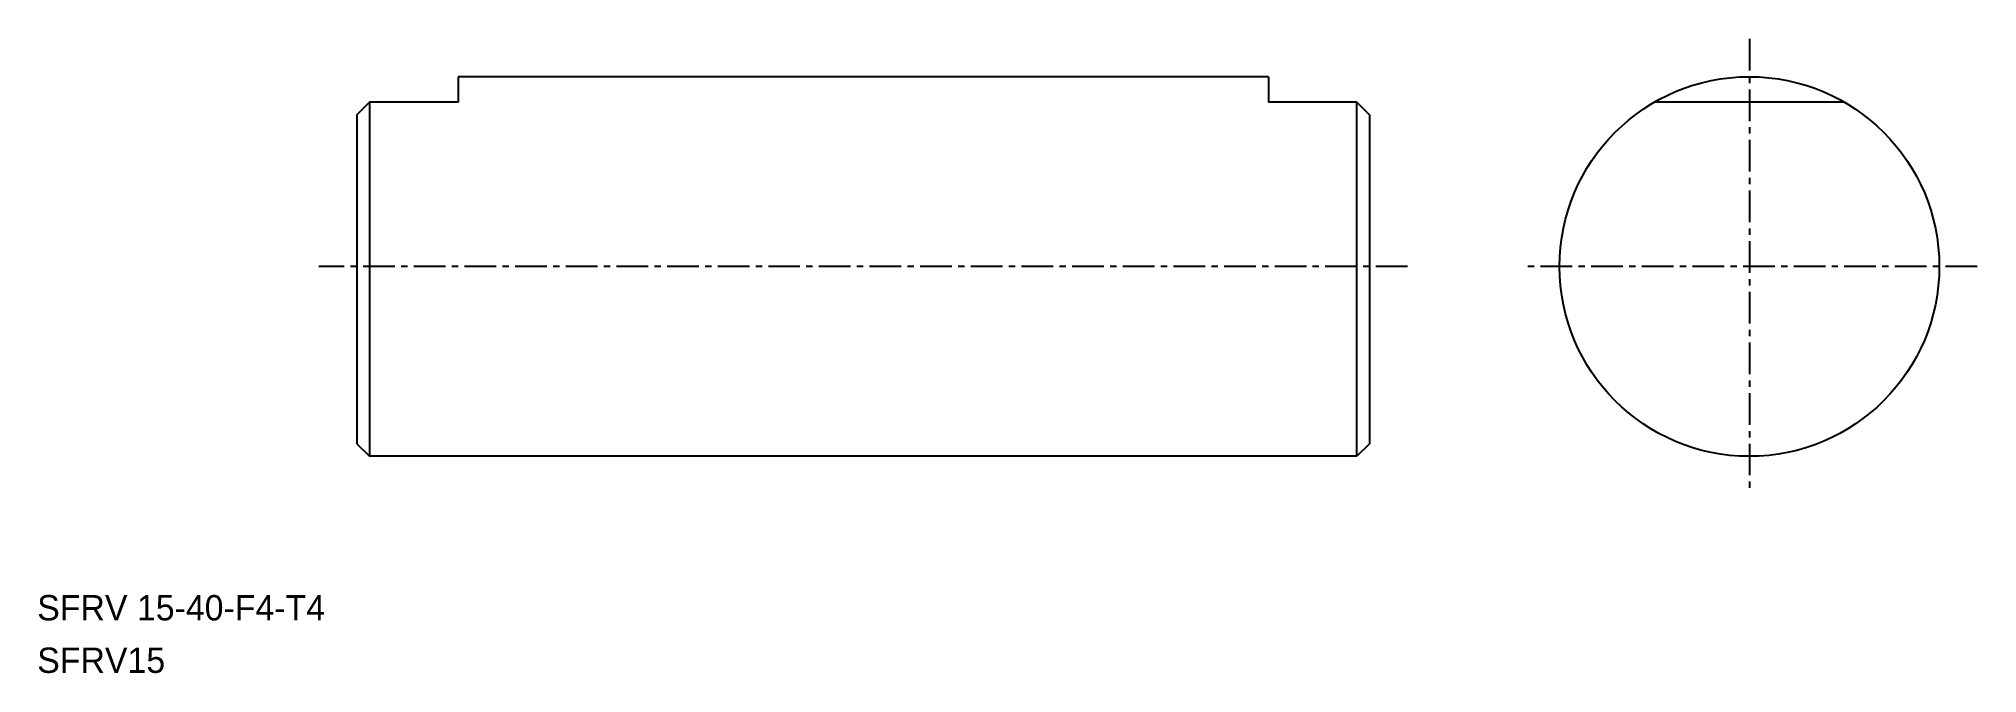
# Model space of a CAD drawing. Extents: x 31.8 to 108.4, y -15.6 to 9.4.
import ezdxf

# ---------------------------------------------------------------- set-up
doc = ezdxf.new("R2010")
doc.units = 0
doc.linetypes.add('CENTER', pattern=[2, 1.25, -0.25, 0.25, -0.25])
doc.layers.get('0').update_dxf_attribs({"linetype": 'CONTINUOUS'})
doc.layers.add('CENTER', color=1, linetype='CENTER')

msp = doc.modelspace()

# ---------------------------------------------------------------- linework, layer by layer
at = {"color": 7, "linetype": 'CONTINUOUS'}
for p, q in [((80.373, 7.927), (48.373, 7.927)), ((48.373, 7.927), (48.373, 6.927)), ((80.373, 7.927), (80.373, 6.927)), ((44.873, 6.927), (44.373, 6.427)), ((48.373, 6.927), (44.873, 6.927)), ((44.873, 6.927), (44.873, -7.073)), ((83.873, 6.927), (80.373, 6.927)), ((83.873, 6.927), (84.373, 6.427)), ((83.873, -7.073), (83.873, 6.927)), ((103.114, 6.927), (95.631, 6.927)), ((44.373, 6.427), (44.373, -6.573)), ((84.373, 6.427), (84.373, -6.573)), ((44.373, -6.573), (44.873, -7.073)), ((84.373, -6.573), (83.873, -7.073)), ((83.873, -7.073), (44.873, -7.073))]:
    msp.add_line(p, q, dxfattribs=at)
msp.add_circle((99.373, 0.427), 7.5, dxfattribs=at)
at = {"layer": 'CENTER', "color": 1, "linetype": 'CENTER'}
for p, q in [((99.373, 9.427), (99.373, -8.573)), ((85.873, 0.427), (42.873, 0.427)), ((108.373, 0.427), (90.373, 0.427))]:
    msp.add_line(p, q, dxfattribs=at)

# ---------------------------------------------------------------- texts
at = {"color": 7, "linetype": 'CONTINUOUS'}
for s, p in [('SFRV 15-40-F4-T4', (31.745, -13.555)), ('SFRV15', (31.745, -15.63))]:
    msp.add_text(s, height=1, dxfattribs=at).set_placement(p)

doc.saveas('drawing.dxf')
